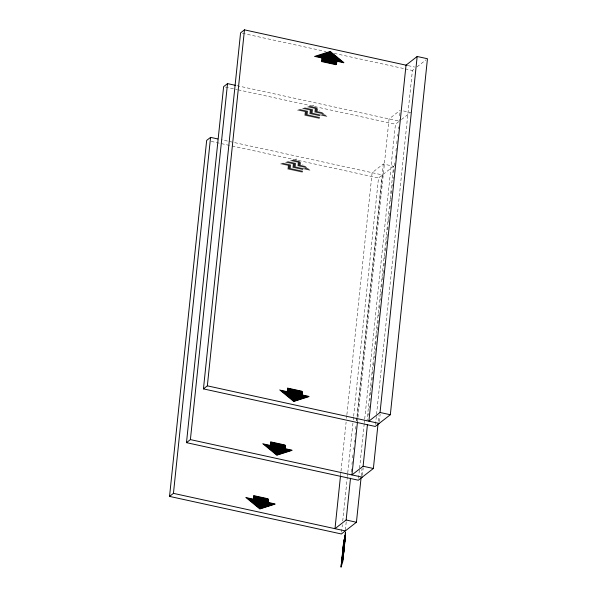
<?xml version="1.0" encoding="UTF-8"?>
<svg xmlns="http://www.w3.org/2000/svg" width="597" height="597" viewBox="0 0 597 597"><rect width="100%" height="100%" fill="white"/><g stroke="black" fill="none" stroke-linecap="round" stroke-linejoin="round"><path stroke-width="0.45" stroke-dasharray="2.98 2.24" d="M340.603 474.913L340.894 472.13M340.991 471.205L346.118 422.072M346.506 418.363L346.797 415.579M346.887 414.654L372.125 172.69L383.274 164.003L393.557 166.25L366.968 421.191M341.566 532.114L342.342 524.696M342.73 520.987L347.275 477.421M347.372 476.488L347.663 473.712M347.76 472.779L353.17 420.87M353.267 419.937L353.558 417.161M353.655 416.228L378.505 177.973L393.557 166.25M351.178 471.787L351.469 469.011M351.954 464.376L352.237 461.593M352.626 457.884L353.014 454.175M353.499 449.541L353.693 447.683M354.275 442.123L354.461 440.273M355.043 434.706L355.237 432.855M355.625 429.146L355.916 426.362M356.499 420.803L383.274 164.003M345.372 530.002L346.245 521.659M356.782 420.609L357.073 417.825M357.17 416.9L382.408 174.936L221.48 139.75M357.461 422.079L357.849 418.37M357.946 417.445L389.08 118.93L400.229 110.244M358.521 478.354L359.484 469.085M359.581 468.16L364.222 423.661M364.319 422.736L364.61 419.952M364.707 419.027L395.453 124.213L399.356 121.176L236.613 85.595M361.267 475.891L362.036 468.473M368.416 415.251L368.61 413.393M369.192 407.833L369.386 405.982M369.961 400.415L370.155 398.565M370.543 394.856L370.931 391.147M371.319 387.438L371.61 384.655M372.095 380.02L372.379 377.237M372.767 373.528L373.155 369.827M373.543 366.118L373.834 363.334M374.409 357.775L374.603 355.916M375.185 350.357L375.379 348.499M375.767 344.79L376.155 341.081M376.543 337.372L376.826 334.596M377.311 329.962L377.602 327.178M377.991 323.47L378.379 319.761M378.767 316.052L379.05 313.276M379.535 308.634L379.826 305.858M380.408 300.291L380.602 298.44M380.99 294.731L381.371 291.023M381.759 287.314L382.05 284.53M382.535 279.896L382.826 277.12M383.214 273.411L383.595 269.702M383.983 265.993L384.274 263.21M384.759 258.576L385.05 255.792M385.528 251.158L385.819 248.374M386.304 243.74L386.595 240.964M386.983 237.255L387.274 234.472M387.752 229.838L388.043 227.054M388.528 222.42L388.819 219.636M389.207 215.927L389.498 213.151M389.975 208.51L390.266 205.734M390.751 201.099L391.042 198.316M391.528 193.682L391.819 190.898M392.296 186.264L392.49 184.413M393.072 178.846L393.266 176.996M393.751 172.361L394.042 169.578M394.423 165.869L394.811 162.16M395.199 158.451L395.49 155.668M395.975 151.034L396.266 148.257M396.744 143.616L397.035 140.84M397.52 136.206L397.714 134.347M398.296 128.788L398.49 126.93M399.065 121.37L399.259 119.512M399.647 115.803L400.035 112.102M362.424 475.316L363.192 467.899M375.468 424.594L376.438 415.325M376.535 414.4L412.408 70.461L415.005 68.431M378.311 421.206L378.894 415.646M379.371 421.557L380.147 414.139M417.004 66.871L426.064 59.819M401.445 119.549L410.512 112.49L401.938 110.617M297.552 110.229L313.35 105.184M298.545 110.445L313.821 105.572M299.545 110.661L314.291 105.96M300.537 110.878L314.761 106.341M301.537 111.094L315.231 106.729M302.53 111.318L315.701 107.117M303.522 111.535L316.164 107.497M304.522 111.751L316.634 107.885M304.992 112.139L317.104 108.273M304.933 112.691L317.574 108.654M304.873 113.243L318.044 109.042M304.813 113.796L318.514 109.43M304.761 114.348L318.985 109.818M304.701 114.908L319.447 110.199M304.716 115.437L319.917 110.587M305.716 115.654L320.388 110.975M306.709 115.87L320.858 111.355M307.709 116.087L321.328 111.743M308.701 116.303L321.798 112.132M309.701 116.527L322.261 112.512M310.694 116.743L322.731 112.9M311.686 116.96L323.201 113.288M312.686 117.176L323.671 113.669M313.679 117.393L319.925 115.4M320.455 115.236L324.141 114.057M314.679 117.609L319.865 115.952M321.447 115.452L324.611 114.445M315.671 117.833L319.813 116.512M322.447 115.669L325.081 114.825M316.671 118.049L319.753 117.064M323.44 115.885L325.544 115.214M317.664 118.266L319.693 117.616M324.432 116.102L326.014 115.602M318.656 118.482L319.634 118.169M325.432 116.325L326.484 115.99M326.425 116.542L326.955 116.37M280.597 163.988L296.403 158.944M281.597 164.205L296.873 159.332M282.59 164.421L297.343 159.72M283.59 164.638L297.813 160.1M284.582 164.854L298.276 160.489M285.582 165.078L298.746 160.877M286.575 165.294L299.216 161.257M287.567 165.511L299.687 161.645M288.038 165.899L300.157 162.033M287.985 166.451L300.627 162.414M287.926 167.003L301.089 162.802M287.866 167.556L301.56 163.19M287.806 168.108L302.03 163.571M287.754 168.667L302.5 163.959M287.769 169.197L302.97 164.347M288.761 169.414L303.44 164.727M289.761 169.63L303.91 165.115M290.754 169.846L304.373 165.503M291.754 170.063L304.843 165.891M292.746 170.279L305.313 166.272M293.746 170.503L305.783 166.66M294.739 170.72L306.254 167.048M295.731 170.936L306.724 167.429M296.731 171.152L302.977 169.16M303.5 168.996L307.186 167.817M297.724 171.369L302.918 169.712M304.5 169.212L307.656 168.205M298.724 171.585L302.858 170.272M305.492 169.429L308.127 168.585M299.716 171.809L302.806 170.824M306.492 169.645L308.597 168.973M300.716 172.026L302.746 171.376M307.485 169.861L309.067 169.361M301.709 172.242L302.686 171.929M308.485 170.078L309.537 169.742M309.477 170.302L310.007 170.13M408.124 65.625L414.594 67.043M242.389 33.29L326.029 51.573M334.216 53.364L404.221 68.67M405.132 68.864L412.408 70.461M225.435 87.043L237.255 89.632M238.166 89.826L395.453 124.213M211.219 141.399L231.218 145.772M232.129 145.974L378.505 177.973"/><path stroke-width="0.9" d="M361.073 477.749L356.431 522.248L341.372 533.972L169.541 496.398L206.666 140.407L210.569 137.37L217.845 138.959M169.541 496.398L173.443 493.361L210.569 137.37M378.02 423.989L373.379 468.488L358.327 480.212L186.488 442.646L223.621 86.647L227.524 83.61L235.703 85.401M186.488 442.646L190.398 439.601L227.524 83.61M417.176 56.484L380.05 412.482L368.901 421.161L406.027 65.17L417.176 56.484L427.459 58.73L390.334 414.728L375.274 426.452L203.443 388.886L240.569 32.887L244.472 29.85L407.214 65.431M203.443 388.886L207.346 385.841L244.472 29.85M340.506 475.839L334.999 528.681L346.148 519.994L350.499 478.279M344.917 537.113L345.454 534.793M357.461 422.079L351.946 474.921L363.103 466.235L367.453 424.519M345.312 533.278L345.551 532.263M343.447 553.18L343.835 551.531M345.26 533.822L345.491 532.83M344.835 536.24L344.947 535.755M345.141 534.919L345.432 533.375M343.73 541.427L344.141 539.666M344.663 537.897L345.484 534.046M343.588 542.748L344.073 540.322M343.521 543.404L343.932 541.643M344.857 537.666L345.088 536.666M345.193 536.203L345.394 535.345M343.387 544.725L343.865 542.3M344.745 538.763L345.029 537.21M343.32 545.382L343.73 543.621M344.685 539.307L344.917 538.307M343.178 546.703L343.656 544.277M343.111 547.359L345.088 539.27M342.976 548.673L345.036 539.822M342.902 549.337L344.962 540.479M342.768 550.65L344.894 541.136M342.7 551.307L344.76 542.457M342.574 552.501L344.693 543.113M342.708 553.509L342.917 552.598M342.305 555.889L343.066 552.292M343.894 549.076L344.171 547.897M342.178 556.822L343.126 552.755M343.715 550.218L344.118 548.479M341.954 558.493L343.118 553.143M343.626 551.315L344.066 549.061M341.865 559.255L343.066 554.083M343.573 551.927L343.962 550.255M341.7 560.695L343.044 554.561M343.506 552.546L343.894 550.889M341.626 561.374L342.074 559.449M342.454 557.807L342.969 555.583M343.372 553.852L343.768 552.165M341.491 562.687L341.977 560.225M342.402 558.762L342.947 556.053M343.2 555.344L343.7 552.807M341.424 563.314L341.827 561.605M342.365 559.277L343.559 554.165M341.305 564.575L341.768 562.217M342.297 560.299L343.476 554.882M341.253 565.165L341.656 563.441M342.268 560.777L343.29 556.411M341.156 566.307L341.611 563.971M342.26 561.561L343.178 557.24M341.103 566.881L341.536 565.031M342.305 561.71L342.887 559.225M342.424 561.568L342.693 560.434M314.5 56.469L330.305 51.424M315.5 56.685L330.775 51.812M316.492 56.902L331.238 52.2M317.492 57.118L331.708 52.581M318.485 57.342L332.178 52.969M319.477 57.558L332.648 53.357M320.477 57.775L333.119 53.737M321.47 57.991L333.589 54.126M321.94 58.379L334.059 54.514M321.88 58.931L334.521 54.902M321.828 59.484L334.992 55.282M321.768 60.036L335.462 55.67M321.708 60.596L335.932 56.058M321.649 61.148L336.402 56.439M321.671 61.678L336.872 56.827M322.664 61.894L337.335 57.215M323.664 62.11L337.805 57.596M324.656 62.327L338.275 57.984M325.649 62.543L338.745 58.372M326.649 62.767L339.215 58.752M327.641 62.983L339.686 59.14M328.641 63.2L340.156 59.528M329.634 63.416L340.618 59.916M330.634 63.633L336.88 61.64M337.402 61.476L341.088 60.297M331.626 63.857L336.82 62.2M338.402 61.692L341.559 60.685M332.619 64.073L336.76 62.752M339.394 61.909L342.029 61.073M333.619 64.289L336.701 63.304M340.387 62.125L342.499 61.454M334.611 64.506L336.648 63.857M341.387 62.349L342.969 61.842M335.611 64.722L336.589 64.409M342.38 62.566L343.432 62.23M343.379 62.782L343.902 62.61M380.05 412.482L390.334 414.728M207.346 385.841L379.177 423.415M363.103 466.235L373.379 468.488M190.398 439.601L362.23 477.167M346.148 519.994L356.431 522.248M173.443 493.361L345.282 530.927M308.604 396.229L309.067 396.617M301.575 391.05L302.448 391.766M307.604 396.012L308.545 396.781M300.582 390.834L302.388 392.319M306.612 395.796L308.015 396.953M299.582 390.617L302.328 392.878M305.612 395.572L307.492 397.117M298.59 390.401L302.276 393.43M304.619 395.356L306.962 397.289M297.59 390.184L302.216 393.983M303.619 395.139L306.433 397.453M296.597 389.96L302.157 394.535M302.627 394.923L305.91 397.624M295.605 389.744L305.38 397.789M294.605 389.528L304.858 397.96M293.612 389.311L304.328 398.124M292.612 389.095L303.806 398.296M291.62 388.878L303.276 398.46M290.62 388.654L302.746 398.632M289.627 388.438L302.224 398.796M288.635 388.222L301.694 398.968M287.635 388.005L301.172 399.132M287.508 388.505L300.642 399.303M287.455 389.057L300.112 399.468M287.396 389.61L299.59 399.639M287.336 390.162L299.06 399.803M287.276 390.714L298.537 399.975M287.224 391.274L298.007 400.147M286.694 391.438L297.485 400.311M285.702 391.222L296.955 400.483M284.702 391.005L296.425 400.647M283.709 390.789L295.903 400.818M282.709 390.572L295.373 400.983M281.717 390.348L294.851 401.154M280.717 390.132L294.321 401.318M279.724 389.916L293.791 401.49M291.649 449.989L292.12 450.377M284.627 444.81L285.493 445.526M290.657 449.772L291.59 450.541M283.627 444.593L285.441 446.078M289.657 449.556L291.067 450.713M282.635 444.377L285.381 446.638M288.664 449.332L290.538 450.877M281.635 444.161L285.321 447.19M287.664 449.116L290.015 451.048M280.642 443.937L285.262 447.743M286.672 448.899L289.485 451.213M279.65 443.72L285.209 448.295M285.679 448.683L288.955 451.384M278.65 443.504L288.433 451.548M277.657 443.287L287.903 451.72M276.657 443.071L287.381 451.884M275.665 442.855L286.851 452.056M274.665 442.631L286.329 452.22M273.672 442.414L285.799 452.392M272.68 442.198L285.269 452.556M271.68 441.981L284.747 452.727M270.687 441.765L284.217 452.892M270.56 442.265L283.694 453.063M270.501 442.817L283.165 453.227M270.448 443.37L282.635 453.399M270.389 443.922L282.112 453.563M270.329 444.474L281.583 453.735M270.269 445.034L281.06 453.899M269.747 445.198L280.53 454.071M268.747 444.981L280.008 454.235M267.755 444.765L279.478 454.407M266.755 444.549L278.948 454.571M265.762 444.325L278.426 454.742M264.769 444.108L277.896 454.914M263.77 443.892L277.374 455.078M262.777 443.675L276.844 455.25M274.702 503.749L275.172 504.129M267.672 498.57L268.546 499.286M273.702 503.532L274.642 504.301M266.68 498.353L268.486 499.838M272.71 503.308L274.113 504.465M265.68 498.137L268.434 500.39M271.71 503.092L273.59 504.637M264.687 497.913L268.374 500.95M270.717 502.875L273.06 504.808M263.695 497.697L268.314 501.502M269.725 502.659L272.538 504.972M262.695 497.48L268.254 502.055M268.725 502.443L272.008 505.144M261.702 497.264L271.486 505.308M260.702 497.047L270.956 505.48M259.71 496.831L270.426 505.644M258.71 496.607L269.904 505.816M257.717 496.391L269.374 505.98M256.725 496.174L268.851 506.152M255.725 495.958L268.322 506.316M254.732 495.741L267.792 506.487M253.732 495.525L267.269 506.652M253.613 496.017L266.74 506.823M253.553 496.577L266.217 506.987M253.494 497.129L265.687 507.159M253.434 497.682L265.165 507.323M253.382 498.234L264.635 507.495M253.322 498.786L264.105 507.659M252.792 498.958L263.583 507.831M251.8 498.741L263.053 507.995M250.8 498.525L262.531 508.166M249.807 498.301L262.001 508.331M248.815 498.085L261.471 508.502M247.815 497.868L260.949 508.666M246.822 497.652L260.419 508.838M245.822 497.435L259.896 509.002M343.76 540.867L341.021 567.15L342.797 561.523L345.536 535.233L343.76 540.867"/></g></svg>
